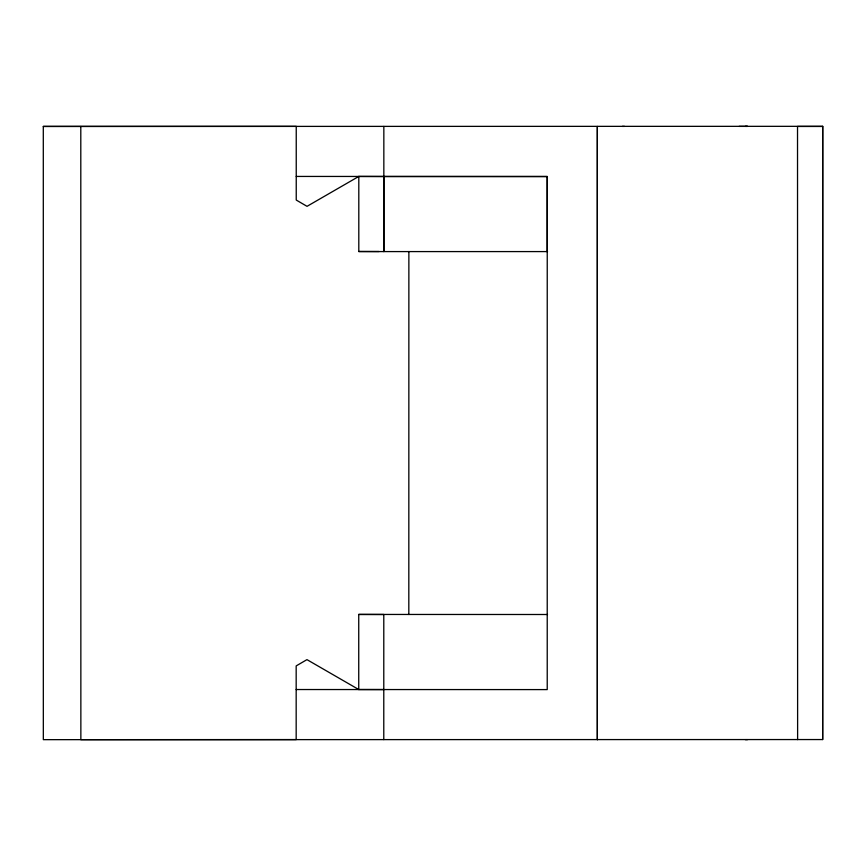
<?xml version="1.0" encoding="UTF-8"?>
<svg xmlns="http://www.w3.org/2000/svg" width="866" height="866" viewBox="0 0 866 866"><rect width="100%" height="100%" fill="white"/><g stroke="black" fill="none" stroke-linecap="round" stroke-linejoin="round"><path stroke-width="1.3" d="M383.779 739.596L383.79 614.492L358.74 614.438L358.74 689.531L383.79 689.553M383.844 126.414L383.833 251.584L547.539 251.584M408.817 614.492L408.871 251.53M822.657 739.553L822.7 126.328L43.3 126.425L43.332 739.661L822.657 739.553L822.7 126.328M358.805 176.437L358.805 251.519L383.833 251.584L383.833 176.502L358.805 176.437L307.029 206.335L296.237 200.046L296.237 126.371L43.3 126.436M622.351 126.393L624.483 126.393M739.109 126.382L747.499 126.382L745.366 126.382M822.548 126.458L797.521 126.468L797.618 739.629M296.237 176.437L547.247 176.512L547.247 251.595M383.844 176.512L547.236 176.523L547.225 689.596L296.172 689.531M358.805 251.519L379.102 251.519M358.74 614.438L547.518 614.503M745.366 739.64L747.499 739.64M358.74 689.531L306.965 659.632L296.172 665.911L296.172 739.586L80.863 739.661L80.798 126.512M597.345 126.501L597.345 739.672L597.345 126.501"/></g></svg>
